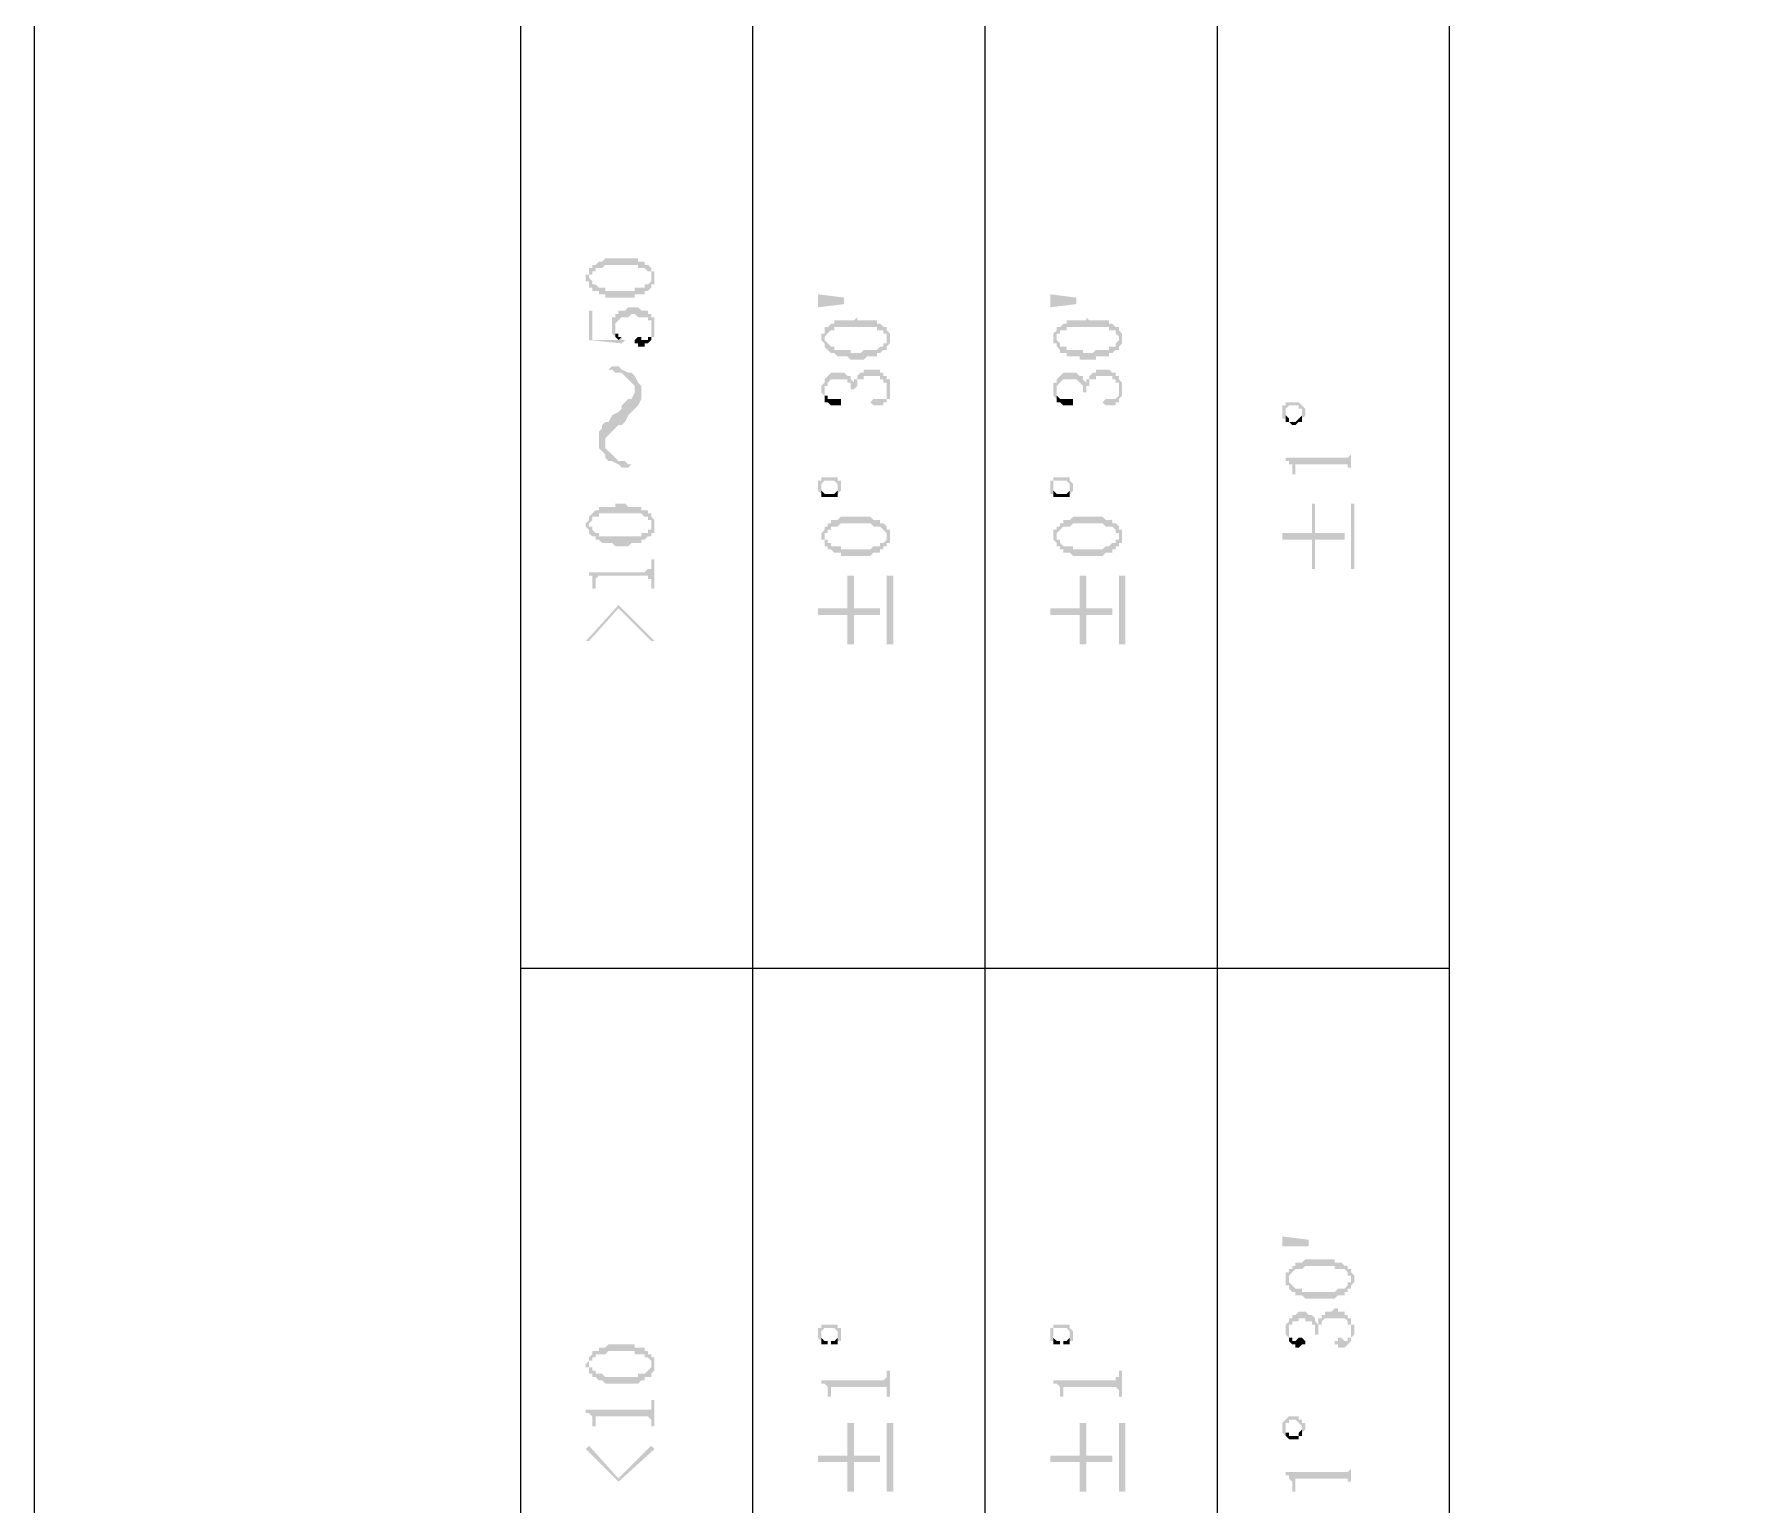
# Model space of a CAD drawing. Header units: inches. Extents: x 3613 to 8393, y -2205 to -794.
# Drawn here: x 7005.62 to 7029.31, y -1314.06 to -1293.78 of the extents above; entities that cross this region are included whole.
import ezdxf

# ---------------------------------------------------------------- set-up
doc = ezdxf.new("R2010")
doc.units = ezdxf.units.IN
doc.header["$MEASUREMENT"] = 0

msp = doc.modelspace()

# ---------------------------------------------------------------- hatches: boundary and pattern name
at = {"transparency": 33554559}
for points in [[(7013.233, -1297.139), (7013.233, -1297.184), (7013.278, -1297.184), (7013.278, -1297.229), (7013.278, -1297.275), (7013.278, -1297.139), (7013.278, -1297.094), (7013.323, -1297.094), (7013.323, -1297.049), (7013.368, -1297.049), (7013.368, -1297.004), (7013.458, -1297.004), (7013.503, -1296.959), (7013.955, -1296.959), (7013.955, -1297.004), (7014.045, -1297.004), (7014.09, -1297.049), (7014.135, -1297.049), (7014.135, -1297.094), (7014.135, -1297.139), (7014.135, -1297.004), (7014.135, -1297.004), (7014.09, -1296.959), (7014.045, -1296.959), (7014.045, -1296.914), (7013.955, -1296.914), (7013.955, -1296.868), (7013.503, -1296.868), (7013.458, -1296.914), (7013.413, -1296.914), (7013.368, -1296.959), (7013.323, -1296.959), (7013.323, -1297.004), (7013.278, -1297.004), (7013.278, -1297.049), (7013.278, -1297.094), (7013.233, -1297.094)], [(7013.278, -1297.275), (7013.323, -1297.275), (7013.323, -1297.32), (7013.413, -1297.32), (7013.413, -1297.365), (7013.503, -1297.365), (7013.503, -1297.41), (7013.909, -1297.41), (7013.909, -1297.365), (7014.045, -1297.365), (7014.045, -1297.32), (7014.09, -1297.32), (7014.135, -1297.275), (7014.135, -1297.229), (7014.18, -1297.229), (7014.18, -1297.184), (7014.18, -1297.139), (7014.18, -1297.094), (7014.18, -1297.049), (7014.135, -1297.049), (7014.135, -1297.004), (7014.135, -1297.139), (7014.135, -1297.184), (7014.135, -1297.184), (7014.09, -1297.229), (7014.045, -1297.229), (7014.045, -1297.275), (7013.909, -1297.275), (7013.909, -1297.32), (7013.503, -1297.32), (7013.503, -1297.275), (7013.413, -1297.275), (7013.368, -1297.229), (7013.323, -1297.229), (7013.323, -1297.184), (7013.323, -1297.184), (7013.278, -1297.139), (7013.278, -1297.139)], [(7016.437, -1297.365), (7016.798, -1297.41), (7016.798, -1297.5), (7016.437, -1297.545)], [(7019.641, -1297.365), (7020.002, -1297.41), (7020.002, -1297.5), (7019.641, -1297.545)], [(7013.278, -1297.591), (7013.278, -1297.997), (7013.729, -1298.042), (7013.774, -1297.997), (7013.729, -1297.997), (7013.729, -1297.952), (7013.684, -1297.997), (7013.323, -1297.997), (7013.323, -1297.591)], [(7013.594, -1297.771), (7013.594, -1297.861), (7013.594, -1297.906), (7013.594, -1297.906), (7013.639, -1297.952), (7013.639, -1297.816), (7013.639, -1297.771), (7013.639, -1297.771), (7013.684, -1297.726), (7013.684, -1297.726), (7013.729, -1297.681), (7013.819, -1297.681), (7013.864, -1297.636), (7013.909, -1297.636), (7013.955, -1297.681), (7014.09, -1297.681), (7014.09, -1297.726), (7014.135, -1297.726), (7014.135, -1297.771), (7014.135, -1297.816), (7014.135, -1297.952), (7014.18, -1297.952), (7014.18, -1297.906), (7014.18, -1297.816), (7014.18, -1297.771), (7014.18, -1297.681), (7014.135, -1297.681), (7014.135, -1297.636), (7014.09, -1297.636), (7014.09, -1297.591), (7014, -1297.591), (7013.955, -1297.545), (7013.819, -1297.545), (7013.774, -1297.591), (7013.684, -1297.591), (7013.684, -1297.636), (7013.639, -1297.636), (7013.639, -1297.681), (7013.594, -1297.681), (7013.594, -1297.726)], [(7013.639, -1297.952), (7013.639, -1297.952), (7013.684, -1297.997), (7013.684, -1297.997), (7013.729, -1297.952), (7013.684, -1297.952), (7013.684, -1297.906), (7013.639, -1297.906), (7013.639, -1297.861), (7013.639, -1297.816)], [(7013.909, -1297.997), (7013.909, -1298.042), (7013.955, -1298.042), (7013.955, -1298.087), (7014.045, -1298.087), (7014.045, -1298.042), (7014.09, -1298.042), (7014.135, -1297.997), (7014.135, -1297.816), (7014.135, -1297.906), (7014.135, -1297.952), (7014.09, -1297.952), (7014.09, -1297.997), (7014, -1297.997), (7014, -1297.952), (7013.955, -1297.952)], [(7016.482, -1297.997), (7016.482, -1297.997), (7016.527, -1298.042), (7016.527, -1298.087), (7016.527, -1297.952), (7016.527, -1297.952), (7016.572, -1297.906), (7016.572, -1297.906), (7016.617, -1297.861), (7016.663, -1297.861), (7016.663, -1297.816), (7017.249, -1297.816), (7017.249, -1297.861), (7017.34, -1297.861), (7017.34, -1297.906), (7017.385, -1297.906), (7017.385, -1297.952), (7017.385, -1297.997), (7017.385, -1297.816), (7017.34, -1297.816), (7017.294, -1297.771), (7017.249, -1297.771), (7017.249, -1297.726), (7016.978, -1297.726), (7016.978, -1297.681), (7016.978, -1297.681), (7016.933, -1297.726), (7016.663, -1297.726), (7016.663, -1297.771), (7016.617, -1297.771), (7016.572, -1297.816), (7016.527, -1297.816), (7016.527, -1297.861), (7016.527, -1297.906), (7016.482, -1297.906), (7016.482, -1297.952)], [(7019.686, -1297.997), (7019.686, -1298.042), (7019.732, -1298.042), (7019.732, -1298.087), (7019.732, -1297.952), (7019.732, -1297.906), (7019.777, -1297.906), (7019.777, -1297.861), (7019.867, -1297.861), (7019.867, -1297.816), (7020.454, -1297.816), (7020.454, -1297.861), (7020.544, -1297.861), (7020.544, -1297.906), (7020.544, -1297.906), (7020.589, -1297.952), (7020.589, -1297.997), (7020.589, -1297.816), (7020.544, -1297.816), (7020.499, -1297.771), (7020.454, -1297.771), (7020.454, -1297.726), (7020.183, -1297.726), (7020.138, -1297.681), (7020.138, -1297.726), (7019.867, -1297.726), (7019.867, -1297.771), (7019.822, -1297.771), (7019.777, -1297.816), (7019.732, -1297.816), (7019.732, -1297.861), (7019.732, -1297.861), (7019.686, -1297.906), (7019.686, -1297.952)], [(7016.527, -1298.087), (7016.572, -1298.132), (7016.572, -1298.132), (7016.617, -1298.177), (7016.663, -1298.177), (7016.708, -1298.222), (7016.843, -1298.222), (7016.888, -1298.268), (7017.069, -1298.268), (7017.114, -1298.222), (7017.249, -1298.222), (7017.249, -1298.177), (7017.294, -1298.177), (7017.34, -1298.132), (7017.385, -1298.132), (7017.385, -1298.087), (7017.385, -1298.087), (7017.43, -1298.042), (7017.43, -1297.997), (7017.43, -1297.952), (7017.43, -1297.906), (7017.43, -1297.906), (7017.385, -1297.861), (7017.385, -1297.997), (7017.385, -1298.042), (7017.34, -1298.042), (7017.34, -1298.087), (7017.294, -1298.087), (7017.249, -1298.132), (7017.069, -1298.132), (7017.024, -1298.177), (7016.888, -1298.177), (7016.888, -1298.132), (7016.663, -1298.132), (7016.663, -1298.087), (7016.617, -1298.087), (7016.572, -1298.042), (7016.572, -1298.042), (7016.527, -1297.997), (7016.527, -1297.997)], [(7019.732, -1298.087), (7019.777, -1298.132), (7019.777, -1298.177), (7019.867, -1298.177), (7019.867, -1298.222), (7020.047, -1298.222), (7020.047, -1298.268), (7020.273, -1298.268), (7020.273, -1298.222), (7020.454, -1298.222), (7020.454, -1298.177), (7020.499, -1298.177), (7020.544, -1298.132), (7020.589, -1298.132), (7020.589, -1298.087), (7020.589, -1298.087), (7020.634, -1298.042), (7020.634, -1297.997), (7020.634, -1297.952), (7020.634, -1297.906), (7020.634, -1297.906), (7020.589, -1297.861), (7020.589, -1297.997), (7020.589, -1297.997), (7020.544, -1298.042), (7020.544, -1298.087), (7020.454, -1298.087), (7020.454, -1298.132), (7020.273, -1298.132), (7020.228, -1298.177), (7020.093, -1298.177), (7020.093, -1298.132), (7019.867, -1298.132), (7019.867, -1298.087), (7019.777, -1298.087), (7019.777, -1298.042), (7019.777, -1298.042), (7019.732, -1297.997), (7019.732, -1297.997)], [(7013.548, -1298.403), (7013.594, -1298.403), (7013.639, -1298.448), (7013.729, -1298.448), (7013.774, -1298.493), (7013.819, -1298.538), (7013.819, -1298.538), (7013.864, -1298.583), (7013.909, -1298.629), (7013.909, -1298.945), (7013.909, -1298.945), (7013.955, -1298.899), (7014, -1298.809), (7014, -1298.629), (7013.955, -1298.583), (7013.909, -1298.493), (7013.909, -1298.493), (7013.864, -1298.448), (7013.819, -1298.448), (7013.729, -1298.403), (7013.684, -1298.358), (7013.594, -1298.358)], [(7016.482, -1298.674), (7016.482, -1298.719), (7016.482, -1298.719), (7016.527, -1298.764), (7016.527, -1298.809), (7016.527, -1298.674), (7016.527, -1298.629), (7016.572, -1298.629), (7016.572, -1298.583), (7016.572, -1298.583), (7016.617, -1298.538), (7016.843, -1298.538), (7016.843, -1298.583), (7016.888, -1298.583), (7016.888, -1298.629), (7016.888, -1298.674), (7016.933, -1298.674), (7016.933, -1298.719), (7016.933, -1298.674), (7016.978, -1298.629), (7016.978, -1298.583), (7016.978, -1298.538), (7017.069, -1298.538), (7017.069, -1298.493), (7017.294, -1298.493), (7017.294, -1298.538), (7017.34, -1298.538), (7017.34, -1298.583), (7017.385, -1298.583), (7017.385, -1298.629), (7017.385, -1298.674), (7017.385, -1298.493), (7017.34, -1298.493), (7017.34, -1298.448), (7017.294, -1298.448), (7017.294, -1298.403), (7017.069, -1298.403), (7017.069, -1298.448), (7017.024, -1298.448), (7016.978, -1298.493), (7016.978, -1298.538), (7016.933, -1298.538), (7016.933, -1298.583), (7016.933, -1298.583), (7016.888, -1298.538), (7016.888, -1298.493), (7016.843, -1298.493), (7016.798, -1298.448), (7016.617, -1298.448), (7016.572, -1298.493), (7016.572, -1298.493), (7016.527, -1298.538), (7016.527, -1298.583), (7016.527, -1298.583), (7016.482, -1298.629), (7016.482, -1298.629)], [(7017.159, -1298.854), (7017.159, -1298.854), (7017.204, -1298.899), (7017.34, -1298.899), (7017.34, -1298.854), (7017.385, -1298.854), (7017.385, -1298.809), (7017.43, -1298.809), (7017.43, -1298.719), (7017.43, -1298.674), (7017.43, -1298.629), (7017.43, -1298.538), (7017.385, -1298.538), (7017.385, -1298.719), (7017.385, -1298.764), (7017.385, -1298.809), (7017.204, -1298.809)], [(7019.686, -1298.674), (7019.686, -1298.719), (7019.686, -1298.764), (7019.732, -1298.809), (7019.732, -1298.674), (7019.732, -1298.629), (7019.732, -1298.629), (7019.777, -1298.583), (7019.777, -1298.583), (7019.822, -1298.538), (7020.002, -1298.538), (7020.047, -1298.583), (7020.047, -1298.583), (7020.093, -1298.629), (7020.093, -1298.674), (7020.093, -1298.719), (7020.138, -1298.719), (7020.138, -1298.629), (7020.183, -1298.629), (7020.183, -1298.583), (7020.183, -1298.538), (7020.273, -1298.538), (7020.273, -1298.493), (7020.499, -1298.493), (7020.499, -1298.538), (7020.544, -1298.538), (7020.544, -1298.583), (7020.589, -1298.583), (7020.589, -1298.629), (7020.589, -1298.674), (7020.589, -1298.493), (7020.544, -1298.493), (7020.544, -1298.448), (7020.499, -1298.448), (7020.454, -1298.403), (7020.273, -1298.403), (7020.273, -1298.448), (7020.228, -1298.448), (7020.183, -1298.493), (7020.183, -1298.538), (7020.138, -1298.538), (7020.138, -1298.583), (7020.138, -1298.583), (7020.093, -1298.538), (7020.093, -1298.493), (7020.047, -1298.493), (7020.002, -1298.448), (7019.822, -1298.448), (7019.777, -1298.493), (7019.777, -1298.493), (7019.732, -1298.538), (7019.732, -1298.583), (7019.686, -1298.583), (7019.686, -1298.629), (7019.686, -1298.629)], [(7020.363, -1298.854), (7020.363, -1298.854), (7020.409, -1298.899), (7020.544, -1298.899), (7020.544, -1298.854), (7020.589, -1298.854), (7020.589, -1298.809), (7020.589, -1298.809), (7020.634, -1298.764), (7020.634, -1298.719), (7020.634, -1298.674), (7020.634, -1298.629), (7020.634, -1298.583), (7020.589, -1298.538), (7020.589, -1298.719), (7020.589, -1298.764), (7020.589, -1298.764), (7020.544, -1298.809), (7020.409, -1298.809)], [(7013.413, -1299.396), (7013.413, -1299.486), (7013.458, -1299.531), (7013.503, -1299.576), (7013.503, -1299.351), (7013.548, -1299.306), (7013.594, -1299.26), (7013.639, -1299.215), (7013.684, -1299.17), (7013.729, -1299.17), (7013.774, -1299.125), (7013.819, -1299.035), (7013.819, -1299.035), (7013.864, -1298.99), (7013.909, -1298.945), (7013.909, -1298.674), (7013.909, -1298.719), (7013.864, -1298.809), (7013.819, -1298.809), (7013.774, -1298.854), (7013.729, -1298.899), (7013.729, -1298.945), (7013.684, -1298.99), (7013.594, -1299.035), (7013.594, -1299.035), (7013.548, -1299.125), (7013.503, -1299.125), (7013.458, -1299.17), (7013.458, -1299.215), (7013.413, -1299.26), (7013.413, -1299.306)], [(7016.527, -1298.809), (7016.527, -1298.854), (7016.572, -1298.854), (7016.617, -1298.899), (7016.753, -1298.899), (7016.753, -1298.854), (7016.753, -1298.809), (7016.572, -1298.809), (7016.572, -1298.764), (7016.527, -1298.764), (7016.527, -1298.674)], [(7019.732, -1298.809), (7019.732, -1298.854), (7019.777, -1298.854), (7019.822, -1298.899), (7019.957, -1298.899), (7019.957, -1298.854), (7019.957, -1298.809), (7019.777, -1298.809), (7019.732, -1298.764), (7019.732, -1298.674)], [(7022.846, -1298.99), (7022.846, -1299.035), (7022.846, -1299.08), (7022.891, -1299.08), (7022.891, -1298.99), (7022.891, -1298.945), (7022.891, -1298.945), (7022.936, -1298.899), (7023.071, -1298.899), (7023.071, -1298.945), (7023.116, -1298.945), (7023.116, -1299.125), (7023.116, -1299.08), (7023.116, -1299.08), (7023.162, -1299.035), (7023.162, -1298.99), (7023.162, -1298.945), (7023.116, -1298.899), (7023.116, -1298.899), (7023.071, -1298.854), (7022.891, -1298.854), (7022.891, -1298.899), (7022.846, -1298.899), (7022.846, -1298.945), (7022.846, -1298.945)], [(7022.891, -1299.08), (7022.891, -1299.125), (7022.936, -1299.125), (7022.981, -1299.17), (7023.026, -1299.17), (7023.071, -1299.125), (7023.116, -1299.125), (7023.116, -1298.99), (7023.116, -1299.035), (7023.116, -1299.035), (7023.071, -1299.08), (7023.071, -1299.08), (7023.026, -1299.125), (7022.936, -1299.125), (7022.936, -1299.08), (7022.936, -1299.08), (7022.891, -1299.035), (7022.891, -1298.99), (7022.891, -1298.99)], [(7013.503, -1299.576), (7013.503, -1299.621), (7013.548, -1299.667), (7013.594, -1299.667), (7013.684, -1299.712), (7013.729, -1299.757), (7013.819, -1299.757), (7013.864, -1299.712), (7013.819, -1299.712), (7013.774, -1299.667), (7013.684, -1299.667), (7013.639, -1299.621), (7013.594, -1299.576), (7013.594, -1299.576), (7013.548, -1299.531), (7013.503, -1299.486), (7013.503, -1299.441)], [(7022.891, -1299.621), (7022.891, -1299.667), (7022.936, -1299.667), (7022.936, -1299.712), (7022.981, -1299.712), (7022.981, -1299.802), (7022.981, -1299.847), (7023.026, -1299.847), (7023.026, -1299.757), (7023.026, -1299.712), (7023.748, -1299.712), (7023.748, -1299.757), (7023.793, -1299.757), (7023.793, -1299.802), (7023.793, -1299.847), (7023.793, -1299.486), (7023.793, -1299.531), (7023.793, -1299.576), (7023.748, -1299.621), (7023.703, -1299.621)], [(7016.437, -1300.028), (7016.437, -1300.073), (7016.437, -1300.073), (7016.482, -1300.118), (7016.482, -1299.983), (7016.482, -1299.983), (7016.527, -1299.937), (7016.663, -1299.937), (7016.708, -1299.983), (7016.708, -1300.118), (7016.708, -1300.118), (7016.753, -1300.073), (7016.753, -1300.028), (7016.753, -1299.983), (7016.753, -1299.937), (7016.708, -1299.937), (7016.708, -1299.892), (7016.482, -1299.892), (7016.482, -1299.937), (7016.437, -1299.937), (7016.437, -1299.983), (7016.437, -1299.983)], [(7019.641, -1300.028), (7019.641, -1300.073), (7019.641, -1300.118), (7019.686, -1300.118), (7019.686, -1299.983), (7019.686, -1299.937), (7019.867, -1299.937), (7019.912, -1299.983), (7019.912, -1300.118), (7019.912, -1300.118), (7019.957, -1300.073), (7019.957, -1300.028), (7019.957, -1299.983), (7019.957, -1299.983), (7019.912, -1299.937), (7019.912, -1299.892), (7019.686, -1299.892), (7019.686, -1299.937), (7019.641, -1299.937), (7019.641, -1299.983), (7019.641, -1299.983)], [(7016.482, -1300.118), (7016.482, -1300.163), (7016.708, -1300.163), (7016.708, -1300.028), (7016.708, -1300.073), (7016.708, -1300.073), (7016.663, -1300.118), (7016.527, -1300.118), (7016.482, -1300.073), (7016.482, -1300.028), (7016.482, -1300.028)], [(7019.686, -1300.118), (7019.686, -1300.163), (7019.912, -1300.163), (7019.912, -1300.028), (7019.912, -1300.073), (7019.912, -1300.073), (7019.867, -1300.118), (7019.732, -1300.118), (7019.686, -1300.073), (7019.686, -1300.028), (7019.686, -1300.028)], [(7013.233, -1300.524), (7013.233, -1300.569), (7013.233, -1300.569), (7013.278, -1300.614), (7013.278, -1300.66), (7013.278, -1300.524), (7013.278, -1300.524), (7013.323, -1300.479), (7013.323, -1300.434), (7013.413, -1300.434), (7013.413, -1300.389), (7014, -1300.389), (7014.045, -1300.434), (7014.09, -1300.434), (7014.09, -1300.479), (7014.135, -1300.479), (7014.135, -1300.524), (7014.135, -1300.389), (7014.09, -1300.389), (7014.09, -1300.344), (7014, -1300.344), (7014, -1300.298), (7013.819, -1300.298), (7013.774, -1300.253), (7013.639, -1300.253), (7013.639, -1300.298), (7013.413, -1300.298), (7013.413, -1300.344), (7013.368, -1300.344), (7013.323, -1300.389), (7013.323, -1300.389), (7013.278, -1300.434), (7013.278, -1300.479), (7013.278, -1300.479)], [(7013.278, -1300.66), (7013.323, -1300.705), (7013.368, -1300.705), (7013.368, -1300.75), (7013.413, -1300.75), (7013.458, -1300.795), (7013.594, -1300.795), (7013.639, -1300.84), (7013.819, -1300.84), (7013.864, -1300.795), (7014, -1300.795), (7014, -1300.75), (7014.045, -1300.75), (7014.09, -1300.705), (7014.135, -1300.705), (7014.135, -1300.66), (7014.18, -1300.66), (7014.18, -1300.614), (7014.18, -1300.524), (7014.18, -1300.479), (7014.18, -1300.479), (7014.135, -1300.434), (7014.135, -1300.569), (7014.135, -1300.614), (7014.09, -1300.614), (7014.09, -1300.66), (7014, -1300.66), (7014, -1300.705), (7013.413, -1300.705), (7013.413, -1300.66), (7013.368, -1300.66), (7013.323, -1300.614), (7013.323, -1300.569), (7013.278, -1300.569), (7013.278, -1300.524)], [(7016.482, -1300.705), (7016.482, -1300.75), (7016.527, -1300.75), (7016.527, -1300.795), (7016.527, -1300.84), (7016.527, -1300.705), (7016.527, -1300.66), (7016.572, -1300.66), (7016.572, -1300.614), (7016.617, -1300.614), (7016.617, -1300.569), (7016.708, -1300.569), (7016.753, -1300.524), (7017.159, -1300.524), (7017.204, -1300.569), (7017.294, -1300.569), (7017.34, -1300.614), (7017.34, -1300.614), (7017.385, -1300.66), (7017.385, -1300.705), (7017.385, -1300.569), (7017.385, -1300.569), (7017.34, -1300.524), (7017.294, -1300.524), (7017.294, -1300.479), (7017.204, -1300.479), (7017.159, -1300.434), (7016.753, -1300.434), (7016.708, -1300.479), (7016.617, -1300.479), (7016.617, -1300.524), (7016.572, -1300.524), (7016.572, -1300.569), (7016.527, -1300.569), (7016.527, -1300.614), (7016.527, -1300.614), (7016.482, -1300.66), (7016.482, -1300.66)], [(7019.686, -1300.705), (7019.686, -1300.75), (7019.686, -1300.75), (7019.732, -1300.795), (7019.732, -1300.84), (7019.732, -1300.705), (7019.732, -1300.66), (7019.732, -1300.66), (7019.777, -1300.614), (7019.777, -1300.614), (7019.822, -1300.569), (7019.912, -1300.569), (7019.957, -1300.524), (7020.363, -1300.524), (7020.409, -1300.569), (7020.499, -1300.569), (7020.544, -1300.614), (7020.544, -1300.66), (7020.589, -1300.66), (7020.589, -1300.705), (7020.589, -1300.569), (7020.589, -1300.569), (7020.544, -1300.524), (7020.499, -1300.524), (7020.499, -1300.479), (7020.409, -1300.479), (7020.363, -1300.434), (7019.957, -1300.434), (7019.912, -1300.479), (7019.822, -1300.479), (7019.822, -1300.524), (7019.777, -1300.524), (7019.777, -1300.569), (7019.732, -1300.569), (7019.732, -1300.614), (7019.686, -1300.614), (7019.686, -1300.66), (7019.686, -1300.66)], [(7022.846, -1300.66), (7022.846, -1300.75), (7023.252, -1300.75), (7023.252, -1301.156), (7023.297, -1301.156), (7023.297, -1300.75), (7023.703, -1300.75), (7023.703, -1300.66), (7023.297, -1300.66), (7023.297, -1300.253), (7023.252, -1300.253), (7023.252, -1300.66)], [(7023.839, -1301.156), (7023.839, -1300.253), (7023.793, -1300.253), (7023.793, -1301.156)], [(7016.527, -1300.84), (7016.572, -1300.84), (7016.572, -1300.885), (7016.617, -1300.885), (7016.663, -1300.93), (7016.753, -1300.93), (7016.753, -1300.975), (7017.159, -1300.975), (7017.204, -1300.93), (7017.294, -1300.93), (7017.294, -1300.885), (7017.34, -1300.885), (7017.34, -1300.84), (7017.385, -1300.84), (7017.385, -1300.795), (7017.43, -1300.795), (7017.43, -1300.75), (7017.43, -1300.705), (7017.43, -1300.66), (7017.43, -1300.614), (7017.385, -1300.614), (7017.385, -1300.569), (7017.385, -1300.705), (7017.385, -1300.75), (7017.385, -1300.75), (7017.34, -1300.795), (7017.294, -1300.795), (7017.294, -1300.84), (7017.204, -1300.84), (7017.159, -1300.885), (7016.753, -1300.885), (7016.753, -1300.84), (7016.617, -1300.84), (7016.617, -1300.795), (7016.572, -1300.795), (7016.572, -1300.75), (7016.527, -1300.75), (7016.527, -1300.705), (7016.527, -1300.705)], [(7019.732, -1300.84), (7019.777, -1300.84), (7019.777, -1300.885), (7019.822, -1300.885), (7019.822, -1300.93), (7019.912, -1300.93), (7019.957, -1300.975), (7020.363, -1300.975), (7020.409, -1300.93), (7020.499, -1300.93), (7020.499, -1300.885), (7020.544, -1300.885), (7020.544, -1300.84), (7020.589, -1300.84), (7020.589, -1300.795), (7020.634, -1300.795), (7020.634, -1300.75), (7020.634, -1300.705), (7020.634, -1300.66), (7020.634, -1300.614), (7020.589, -1300.614), (7020.589, -1300.569), (7020.589, -1300.705), (7020.589, -1300.75), (7020.544, -1300.75), (7020.544, -1300.795), (7020.499, -1300.795), (7020.454, -1300.84), (7020.409, -1300.84), (7020.363, -1300.885), (7019.957, -1300.885), (7019.957, -1300.84), (7019.822, -1300.84), (7019.777, -1300.795), (7019.777, -1300.75), (7019.732, -1300.75), (7019.732, -1300.705), (7019.732, -1300.705)], [(7013.233, -1301.201), (7013.278, -1301.201), (7013.278, -1301.246), (7013.323, -1301.246), (7013.323, -1301.291), (7013.323, -1301.427), (7013.368, -1301.427), (7013.368, -1301.291), (7013.368, -1301.291), (7013.413, -1301.246), (7014.09, -1301.246), (7014.09, -1301.291), (7014.135, -1301.291), (7014.135, -1301.427), (7014.18, -1301.427), (7014.18, -1301.021), (7014.135, -1301.021), (7014.135, -1301.111), (7014.135, -1301.156), (7014.09, -1301.156), (7014.045, -1301.201)], [(7016.437, -1301.698), (7016.437, -1301.788), (7016.843, -1301.788), (7016.843, -1302.194), (7016.933, -1302.194), (7016.933, -1301.788), (7017.294, -1301.788), (7017.294, -1301.698), (7016.933, -1301.698), (7016.933, -1301.246), (7016.843, -1301.246), (7016.843, -1301.698)], [(7017.475, -1302.194), (7017.475, -1301.246), (7017.385, -1301.246), (7017.385, -1302.194)], [(7019.641, -1301.698), (7019.641, -1301.788), (7020.047, -1301.788), (7020.047, -1302.194), (7020.138, -1302.194), (7020.138, -1301.788), (7020.499, -1301.788), (7020.499, -1301.698), (7020.138, -1301.698), (7020.138, -1301.246), (7020.047, -1301.246), (7020.047, -1301.698)], [(7020.679, -1302.194), (7020.679, -1301.246), (7020.589, -1301.246), (7020.589, -1302.194)], [(7013.233, -1302.149), (7013.278, -1302.149), (7013.684, -1301.698), (7014.135, -1302.149), (7014.18, -1302.149), (7013.684, -1301.652)], [(7022.846, -1310.363), (7023.207, -1310.408), (7023.207, -1310.498), (7022.846, -1310.498)], [(7022.891, -1310.95), (7022.891, -1310.995), (7022.891, -1311.04), (7022.936, -1311.04), (7022.936, -1311.085), (7022.936, -1310.95), (7022.936, -1310.905), (7022.936, -1310.905), (7022.981, -1310.859), (7022.981, -1310.859), (7023.026, -1310.814), (7023.116, -1310.814), (7023.162, -1310.769), (7023.568, -1310.769), (7023.568, -1310.814), (7023.703, -1310.814), (7023.748, -1310.859), (7023.748, -1310.905), (7023.793, -1310.905), (7023.793, -1310.95), (7023.793, -1310.814), (7023.748, -1310.814), (7023.748, -1310.769), (7023.703, -1310.769), (7023.658, -1310.724), (7023.568, -1310.724), (7023.568, -1310.679), (7023.162, -1310.679), (7023.116, -1310.724), (7023.026, -1310.724), (7023.026, -1310.769), (7022.981, -1310.769), (7022.981, -1310.814), (7022.936, -1310.814), (7022.936, -1310.859), (7022.891, -1310.859), (7022.891, -1310.905), (7022.891, -1310.905)], [(7022.936, -1311.085), (7022.936, -1311.085), (7022.981, -1311.13), (7023.026, -1311.13), (7023.026, -1311.175), (7023.116, -1311.175), (7023.162, -1311.22), (7023.568, -1311.22), (7023.613, -1311.175), (7023.703, -1311.175), (7023.703, -1311.13), (7023.748, -1311.13), (7023.748, -1311.085), (7023.793, -1311.085), (7023.793, -1311.04), (7023.793, -1311.04), (7023.839, -1310.995), (7023.839, -1310.95), (7023.839, -1310.905), (7023.839, -1310.905), (7023.793, -1310.859), (7023.793, -1310.814), (7023.793, -1310.95), (7023.793, -1310.995), (7023.748, -1310.995), (7023.748, -1311.04), (7023.748, -1311.04), (7023.703, -1311.085), (7023.613, -1311.085), (7023.568, -1311.13), (7023.116, -1311.13), (7023.116, -1311.085), (7023.026, -1311.085), (7022.981, -1311.04), (7022.981, -1311.04), (7022.936, -1310.995), (7022.936, -1310.95), (7022.936, -1310.95)], [(7022.891, -1311.627), (7022.891, -1311.672), (7022.891, -1311.717), (7022.891, -1311.717), (7022.936, -1311.762), (7022.936, -1311.672), (7022.936, -1311.627), (7022.936, -1311.582), (7022.981, -1311.582), (7022.981, -1311.536), (7023.071, -1311.536), (7023.071, -1311.491), (7023.162, -1311.491), (7023.162, -1311.536), (7023.252, -1311.536), (7023.252, -1311.582), (7023.297, -1311.582), (7023.297, -1311.672), (7023.297, -1311.717), (7023.342, -1311.717), (7023.342, -1311.672), (7023.342, -1311.582), (7023.387, -1311.582), (7023.387, -1311.536), (7023.387, -1311.536), (7023.432, -1311.491), (7023.703, -1311.491), (7023.748, -1311.536), (7023.748, -1311.582), (7023.793, -1311.582), (7023.793, -1311.627), (7023.793, -1311.672), (7023.793, -1311.491), (7023.748, -1311.491), (7023.748, -1311.446), (7023.703, -1311.446), (7023.703, -1311.401), (7023.613, -1311.401), (7023.613, -1311.356), (7023.568, -1311.356), (7023.523, -1311.401), (7023.432, -1311.401), (7023.432, -1311.446), (7023.387, -1311.446), (7023.387, -1311.491), (7023.342, -1311.491), (7023.342, -1311.536), (7023.342, -1311.582), (7023.297, -1311.536), (7023.297, -1311.491), (7023.297, -1311.491), (7023.252, -1311.446), (7023.207, -1311.446), (7023.162, -1311.401), (7023.071, -1311.401), (7023.026, -1311.446), (7022.981, -1311.446), (7022.981, -1311.491), (7022.936, -1311.491), (7022.936, -1311.536), (7022.936, -1311.536), (7022.891, -1311.582)], [(7016.437, -1311.717), (7016.437, -1311.762), (7016.437, -1311.762), (7016.482, -1311.807), (7016.482, -1311.672), (7016.482, -1311.672), (7016.527, -1311.627), (7016.663, -1311.627), (7016.708, -1311.672), (7016.708, -1311.807), (7016.753, -1311.807), (7016.753, -1311.717), (7016.753, -1311.672), (7016.753, -1311.627), (7016.708, -1311.627), (7016.708, -1311.582), (7016.482, -1311.582), (7016.482, -1311.627), (7016.437, -1311.627), (7016.437, -1311.672), (7016.437, -1311.672)], [(7019.641, -1311.717), (7019.641, -1311.762), (7019.641, -1311.807), (7019.686, -1311.807), (7019.686, -1311.672), (7019.686, -1311.627), (7019.867, -1311.627), (7019.912, -1311.672), (7019.912, -1311.807), (7019.957, -1311.807), (7019.957, -1311.717), (7019.957, -1311.672), (7019.957, -1311.672), (7019.912, -1311.627), (7019.912, -1311.582), (7019.686, -1311.582), (7019.686, -1311.627), (7019.641, -1311.627), (7019.641, -1311.672), (7019.641, -1311.672)], [(7023.568, -1311.852), (7023.613, -1311.852), (7023.613, -1311.897), (7023.703, -1311.897), (7023.748, -1311.852), (7023.748, -1311.852), (7023.793, -1311.807), (7023.793, -1311.762), (7023.793, -1311.762), (7023.839, -1311.717), (7023.839, -1311.672), (7023.839, -1311.627), (7023.839, -1311.582), (7023.793, -1311.582), (7023.793, -1311.491), (7023.793, -1311.672), (7023.793, -1311.717), (7023.793, -1311.762), (7023.748, -1311.762), (7023.748, -1311.807), (7023.703, -1311.807), (7023.658, -1311.762), (7023.613, -1311.762), (7023.613, -1311.807), (7023.568, -1311.807)], [(7016.482, -1311.807), (7016.482, -1311.852), (7016.708, -1311.852), (7016.708, -1311.717), (7016.708, -1311.762), (7016.708, -1311.762), (7016.663, -1311.807), (7016.617, -1311.807), (7016.617, -1311.852), (7016.572, -1311.852), (7016.572, -1311.807), (7016.527, -1311.807), (7016.482, -1311.762), (7016.482, -1311.717), (7016.482, -1311.717)], [(7019.686, -1311.807), (7019.686, -1311.852), (7019.912, -1311.852), (7019.912, -1311.717), (7019.912, -1311.762), (7019.912, -1311.762), (7019.867, -1311.807), (7019.822, -1311.807), (7019.822, -1311.852), (7019.777, -1311.852), (7019.777, -1311.807), (7019.732, -1311.807), (7019.686, -1311.762), (7019.686, -1311.717), (7019.686, -1311.717)], [(7022.936, -1311.762), (7022.936, -1311.807), (7022.936, -1311.807), (7022.981, -1311.852), (7023.026, -1311.852), (7023.026, -1311.897), (7023.071, -1311.897), (7023.116, -1311.852), (7023.162, -1311.852), (7023.162, -1311.807), (7023.162, -1311.807), (7023.116, -1311.762), (7023.071, -1311.762), (7023.026, -1311.807), (7022.981, -1311.807), (7022.981, -1311.762), (7022.936, -1311.762), (7022.936, -1311.717), (7022.936, -1311.672)], [(7013.233, -1312.123), (7013.233, -1312.168), (7013.278, -1312.168), (7013.278, -1312.213), (7013.278, -1312.258), (7013.278, -1312.123), (7013.278, -1312.078), (7013.323, -1312.078), (7013.323, -1312.033), (7013.368, -1312.033), (7013.368, -1311.988), (7013.503, -1311.988), (7013.548, -1311.943), (7013.909, -1311.943), (7013.909, -1311.988), (7014.045, -1311.988), (7014.045, -1312.033), (7014.09, -1312.033), (7014.135, -1312.078), (7014.135, -1312.123), (7014.135, -1311.988), (7014.09, -1311.988), (7014.09, -1311.943), (7014.045, -1311.943), (7014.045, -1311.897), (7013.909, -1311.897), (7013.909, -1311.852), (7013.548, -1311.852), (7013.503, -1311.897), (7013.413, -1311.897), (7013.413, -1311.943), (7013.323, -1311.943), (7013.323, -1311.988), (7013.323, -1311.988), (7013.278, -1312.033), (7013.278, -1312.078), (7013.278, -1312.078)], [(7013.278, -1312.258), (7013.323, -1312.258), (7013.323, -1312.304), (7013.368, -1312.304), (7013.413, -1312.349), (7013.458, -1312.349), (7013.503, -1312.394), (7013.955, -1312.394), (7014, -1312.349), (7014.045, -1312.349), (7014.045, -1312.304), (7014.135, -1312.304), (7014.135, -1312.258), (7014.135, -1312.258), (7014.18, -1312.213), (7014.18, -1312.168), (7014.18, -1312.123), (7014.18, -1312.078), (7014.18, -1312.033), (7014.135, -1312.033), (7014.135, -1311.988), (7014.135, -1312.168), (7014.135, -1312.168), (7014.09, -1312.213), (7014.09, -1312.213), (7014.045, -1312.258), (7013.955, -1312.258), (7013.955, -1312.304), (7013.503, -1312.304), (7013.458, -1312.258), (7013.368, -1312.258), (7013.368, -1312.213), (7013.323, -1312.213), (7013.323, -1312.168), (7013.278, -1312.168), (7013.278, -1312.123)], [(7016.482, -1312.349), (7016.482, -1312.394), (7016.527, -1312.394), (7016.572, -1312.439), (7016.572, -1312.484), (7016.572, -1312.574), (7016.617, -1312.574), (7016.617, -1312.484), (7016.617, -1312.439), (7017.385, -1312.439), (7017.385, -1312.484), (7017.385, -1312.574), (7017.43, -1312.574), (7017.43, -1312.213), (7017.385, -1312.213), (7017.385, -1312.258), (7017.385, -1312.304), (7017.385, -1312.304), (7017.34, -1312.349), (7017.294, -1312.349)], [(7019.686, -1312.349), (7019.686, -1312.394), (7019.732, -1312.394), (7019.777, -1312.439), (7019.777, -1312.484), (7019.777, -1312.574), (7019.822, -1312.574), (7019.822, -1312.484), (7019.822, -1312.439), (7020.544, -1312.439), (7020.589, -1312.484), (7020.589, -1312.574), (7020.634, -1312.574), (7020.634, -1312.213), (7020.589, -1312.213), (7020.589, -1312.258), (7020.589, -1312.304), (7020.544, -1312.304), (7020.544, -1312.349), (7020.499, -1312.349)], [(7013.233, -1312.755), (7013.233, -1312.8), (7013.278, -1312.8), (7013.323, -1312.845), (7013.323, -1312.935), (7013.323, -1312.981), (7013.368, -1312.981), (7013.368, -1312.89), (7013.368, -1312.845), (7014.09, -1312.845), (7014.135, -1312.89), (7014.135, -1312.935), (7014.135, -1312.981), (7014.18, -1312.981), (7014.18, -1312.62), (7014.135, -1312.62), (7014.135, -1312.71), (7014.135, -1312.755), (7014.045, -1312.755)], [(7016.437, -1313.387), (7016.437, -1313.477), (7016.843, -1313.477), (7016.843, -1313.883), (7016.933, -1313.883), (7016.933, -1313.477), (7017.294, -1313.477), (7017.294, -1313.387), (7016.933, -1313.387), (7016.933, -1312.935), (7016.843, -1312.935), (7016.843, -1313.387)], [(7017.475, -1313.883), (7017.475, -1312.935), (7017.385, -1312.935), (7017.385, -1313.883)], [(7019.641, -1313.387), (7019.641, -1313.477), (7020.047, -1313.477), (7020.047, -1313.883), (7020.138, -1313.883), (7020.138, -1313.477), (7020.499, -1313.477), (7020.499, -1313.387), (7020.138, -1313.387), (7020.138, -1312.935), (7020.047, -1312.935), (7020.047, -1313.387)], [(7020.679, -1313.883), (7020.679, -1312.935), (7020.589, -1312.935), (7020.589, -1313.883)], [(7022.846, -1312.981), (7022.846, -1313.026), (7022.846, -1313.071), (7022.846, -1313.071), (7022.891, -1313.116), (7022.891, -1312.935), (7022.936, -1312.935), (7022.936, -1312.89), (7023.026, -1312.89), (7023.071, -1312.935), (7023.071, -1312.935), (7023.116, -1312.981), (7023.116, -1313.116), (7023.116, -1313.071), (7023.116, -1313.071), (7023.162, -1313.026), (7023.162, -1312.981), (7023.162, -1312.935), (7023.116, -1312.935), (7023.116, -1312.89), (7023.071, -1312.89), (7023.071, -1312.845), (7022.936, -1312.845), (7022.891, -1312.89), (7022.891, -1312.89), (7022.846, -1312.935)], [(7022.891, -1313.116), (7022.891, -1313.116), (7022.936, -1313.161), (7023.071, -1313.161), (7023.071, -1313.116), (7023.116, -1313.116), (7023.116, -1312.981), (7023.116, -1313.026), (7023.116, -1313.026), (7023.071, -1313.071), (7023.071, -1313.116), (7022.936, -1313.116), (7022.936, -1313.071), (7022.891, -1313.071), (7022.891, -1313.026), (7022.891, -1313.026)], [(7013.233, -1313.297), (7013.684, -1313.748), (7014.18, -1313.297), (7014.135, -1313.251), (7013.684, -1313.703), (7013.278, -1313.251)], [(7022.891, -1313.612), (7022.891, -1313.658), (7022.936, -1313.658), (7022.936, -1313.703), (7022.936, -1313.703), (7022.981, -1313.748), (7022.981, -1313.883), (7023.026, -1313.883), (7023.026, -1313.748), (7023.026, -1313.703), (7023.748, -1313.703), (7023.748, -1313.748), (7023.793, -1313.748), (7023.793, -1313.883), (7023.793, -1313.477), (7023.793, -1313.567), (7023.793, -1313.567), (7023.748, -1313.612), (7023.703, -1313.612)]]:
    msp.add_hatch(color=256, dxfattribs=at).paths.add_polyline_path(points)

# ---------------------------------------------------------------- linework, layer by layer
msp.add_line((7012.33, -1259.827), (7012.33, -1546.568))
msp.add_lwpolyline([(7425.623, -1550.827), (7425.623, -1253.827), (7005.623, -1253.827), (7005.623, -1550.827)], close=True)
for points in [[(7015.534, -1259.827), (7015.534, -1333.741)], [(7018.739, -1259.827), (7018.739, -1333.741)], [(7021.943, -1259.827), (7021.943, -1333.741)], [(7025.147, -1259.827), (7025.147, -1546.568)], [(7012.33, -1306.662), (7025.147, -1306.662)]]:
    msp.add_lwpolyline(points)

doc.saveas('drawing.dxf')
